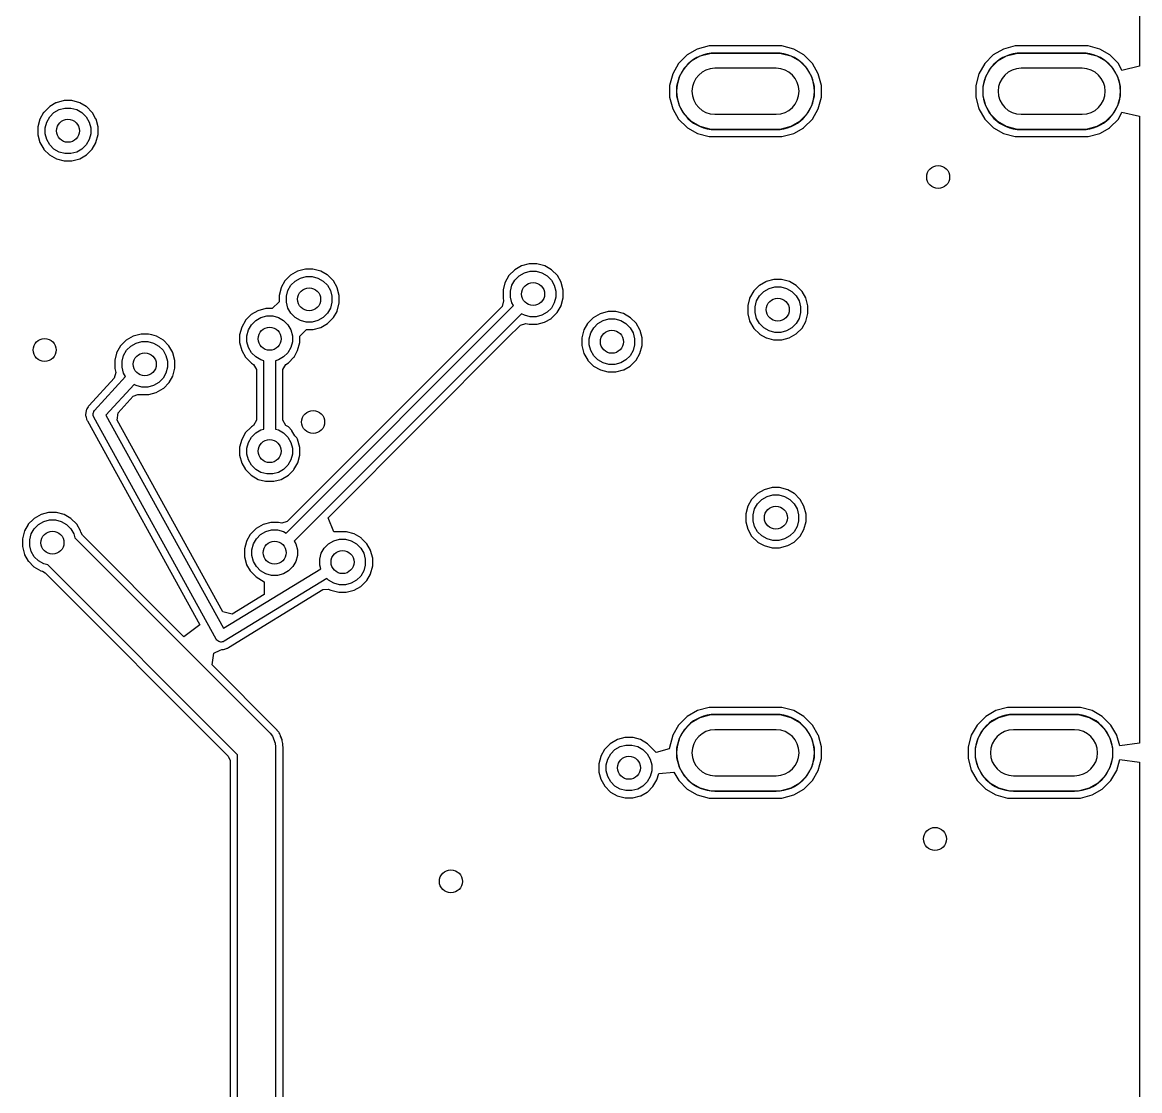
# Model space of a CAD drawing. Header units: inches. Extents: x 3.92 to 7.78, y -6.06 to -2.2.
# Drawn here: x 7.201 to 7.776, y -4.438 to -3.889 of the extents above; entities that cross this region are included whole.
import ezdxf

# ---------------------------------------------------------------- set-up
doc = ezdxf.new("R2010")
doc.units = ezdxf.units.IN
doc.header["$MEASUREMENT"] = 0
doc.layers.add('B.Cu', color=153, linetype='CONTINUOUS', true_color=0x4d7fc4)

msp = doc.modelspace()

# ---------------------------------------------------------------- linework, layer by layer
at = {"layer": 'B.Cu', "linetype": 'CONTINUOUS'}
for p, q in [((7.77559, -2.24472), (7.77559, -3.91157)), ((7.54803, -3.90272), (7.54283, -3.90571)), ((7.55409, -3.90106), (7.54803, -3.90272)), ((7.59157, -3.90106), (7.55409, -3.90106)), ((7.59768, -3.90272), (7.59157, -3.90106)), ((7.60283, -3.90571), (7.59764, -3.90272)), ((7.59764, -3.90272), (7.59768, -3.90272)), ((7.70551, -3.90272), (7.70031, -3.90571)), ((7.71157, -3.90106), (7.70551, -3.90272)), ((7.74906, -3.90106), (7.71157, -3.90106)), ((7.75516, -3.90272), (7.74906, -3.90106)), ((7.76031, -3.90571), (7.75512, -3.90272)), ((7.75512, -3.90272), (7.75516, -3.90272)), ((7.54283, -3.90571), (7.53839, -3.91016)), ((7.5451, -3.90879), (7.54955, -3.90622)), ((7.54955, -3.90622), (7.55452, -3.90489)), ((7.55452, -3.90489), (7.55709, -3.90473)), ((7.55709, -3.90473), (7.58858, -3.90473)), ((7.58858, -3.90473), (7.55709, -3.90473)), ((7.58858, -3.90473), (7.59115, -3.90489)), ((7.59115, -3.90489), (7.59611, -3.90622)), ((7.59611, -3.90622), (7.60056, -3.90879)), ((7.60728, -3.91016), (7.60283, -3.90571)), ((7.70031, -3.90571), (7.69587, -3.91016)), ((7.70258, -3.90879), (7.70703, -3.90622)), ((7.70703, -3.90622), (7.712, -3.90489)), ((7.712, -3.90489), (7.71457, -3.90472)), ((7.71457, -3.90472), (7.74606, -3.90472)), ((7.74606, -3.90472), (7.71457, -3.90472)), ((7.74606, -3.90472), (7.74863, -3.90489)), ((7.74863, -3.90489), (7.75359, -3.90622)), ((7.75359, -3.90622), (7.75805, -3.90879)), ((7.76469, -3.91008), (7.76031, -3.90571)), ((7.53839, -3.91016), (7.53539, -3.91539)), ((7.5389, -3.91688), (7.54147, -3.91243)), ((7.54147, -3.91243), (7.5451, -3.90879)), ((7.58858, -3.9126), (7.55709, -3.9126)), ((7.60056, -3.90879), (7.6042, -3.91243)), ((7.6042, -3.91243), (7.60677, -3.91688)), ((7.61028, -3.91535), (7.60728, -3.91016)), ((7.69587, -3.91016), (7.69287, -3.91539)), ((7.69638, -3.91688), (7.69895, -3.91243)), ((7.69895, -3.91243), (7.70258, -3.90879)), ((7.74606, -3.9126), (7.71457, -3.9126)), ((7.75805, -3.90879), (7.76168, -3.91243)), ((7.76168, -3.91243), (7.76425, -3.91688)), ((7.7665, -3.9137), (7.76469, -3.91008)), ((7.77559, -3.91157), (7.7665, -3.9137)), ((7.53539, -3.91539), (7.53378, -3.92142)), ((7.53757, -3.92184), (7.5389, -3.91688)), ((7.60677, -3.91688), (7.6081, -3.92184)), ((7.61193, -3.92142), (7.61028, -3.91535)), ((7.69287, -3.91539), (7.69126, -3.92142)), ((7.69505, -3.92184), (7.69638, -3.91688)), ((7.76425, -3.91688), (7.76558, -3.92184)), ((7.53378, -3.92142), (7.53378, -3.9274)), ((7.53757, -3.92698), (7.53757, -3.92184)), ((7.6081, -3.92184), (7.6081, -3.92698)), ((7.61193, -3.9274), (7.61193, -3.92142)), ((7.69126, -3.92142), (7.69126, -3.9274)), ((7.69505, -3.92698), (7.69505, -3.92184)), ((7.76558, -3.92184), (7.76558, -3.92698)), ((7.21803, -3.93039), (7.21488, -3.9322)), ((7.21823, -3.93031), (7.21803, -3.93039)), ((7.22232, -3.92921), (7.21823, -3.93031)), ((7.22618, -3.92921), (7.22232, -3.92921)), ((7.23031, -3.93031), (7.22618, -3.92921)), ((7.23039, -3.93035), (7.23031, -3.93031)), ((7.2337, -3.93224), (7.23039, -3.93035)), ((7.53378, -3.9274), (7.53539, -3.93343)), ((7.5389, -3.93194), (7.53757, -3.92698)), ((7.6081, -3.92698), (7.60677, -3.93194)), ((7.61028, -3.93346), (7.61193, -3.9274)), ((7.69126, -3.9274), (7.69287, -3.93343)), ((7.69638, -3.93194), (7.69505, -3.92698)), ((7.76558, -3.92698), (7.76425, -3.93194)), ((7.21173, -3.93539), (7.2098, -3.93866)), ((7.21177, -3.93531), (7.21173, -3.93539)), ((7.21488, -3.9322), (7.21177, -3.93531)), ((7.21489, -3.93754), (7.21707, -3.93536)), ((7.21707, -3.93536), (7.21974, -3.93382)), ((7.21974, -3.93382), (7.22272, -3.93302)), ((7.22272, -3.93302), (7.2258, -3.93302)), ((7.2258, -3.93302), (7.22878, -3.93382)), ((7.22878, -3.93382), (7.23145, -3.93536)), ((7.23145, -3.93536), (7.23363, -3.93754)), ((7.23378, -3.93228), (7.2337, -3.93224)), ((7.23673, -3.93531), (7.23378, -3.93228)), ((7.23685, -3.93551), (7.23673, -3.93531)), ((7.23866, -3.93866), (7.23685, -3.93551)), ((7.53539, -3.93343), (7.53839, -3.93866)), ((7.54147, -3.93639), (7.5389, -3.93194)), ((7.5451, -3.94003), (7.54147, -3.93639)), ((7.55709, -3.93622), (7.58858, -3.93622)), ((7.6042, -3.93639), (7.60056, -3.94003)), ((7.60677, -3.93194), (7.6042, -3.93639)), ((7.60728, -3.93866), (7.61028, -3.93346)), ((7.69287, -3.93343), (7.69587, -3.93866)), ((7.69895, -3.93639), (7.69638, -3.93194)), ((7.70258, -3.94003), (7.69895, -3.93639)), ((7.71457, -3.93622), (7.74606, -3.93622)), ((7.76168, -3.93639), (7.75805, -3.94003)), ((7.76425, -3.93194), (7.76168, -3.93639)), ((7.76469, -3.93874), (7.7665, -3.93512)), ((7.7665, -3.93512), (7.77559, -3.93724)), ((7.77559, -3.93724), (7.77559, -4.25969)), ((7.2098, -3.9387), (7.20878, -3.94268)), ((7.20878, -3.94268), (7.20878, -3.94681)), ((7.2098, -3.93866), (7.2098, -3.9387)), ((7.21255, -3.94319), (7.21335, -3.94021)), ((7.21335, -3.94021), (7.21489, -3.93754)), ((7.23363, -3.93754), (7.23517, -3.94021)), ((7.23517, -3.94021), (7.23597, -3.94319)), ((7.2387, -3.93866), (7.23866, -3.93866)), ((7.2398, -3.94276), (7.2387, -3.93866)), ((7.2398, -3.94669), (7.2398, -3.94276)), ((7.53839, -3.93866), (7.54283, -3.94311)), ((7.54283, -3.94311), (7.54291, -3.94315)), ((7.54955, -3.9426), (7.5451, -3.94003)), ((7.55452, -3.94393), (7.54955, -3.9426)), ((7.59611, -3.9426), (7.59115, -3.94393)), ((7.60056, -3.94003), (7.59611, -3.9426)), ((7.60276, -3.94315), (7.60283, -3.94311)), ((7.60283, -3.94311), (7.60728, -3.93866)), ((7.69587, -3.93866), (7.70031, -3.94311)), ((7.70031, -3.94311), (7.70039, -3.94315)), ((7.70703, -3.9426), (7.70258, -3.94003)), ((7.712, -3.94393), (7.70703, -3.9426)), ((7.75359, -3.9426), (7.74863, -3.94393)), ((7.75805, -3.94003), (7.75359, -3.9426)), ((7.76024, -3.94315), (7.76031, -3.94311)), ((7.76031, -3.94311), (7.76469, -3.93874)), ((7.20878, -3.94681), (7.2098, -3.95071)), ((7.21255, -3.94627), (7.21255, -3.94319)), ((7.21335, -3.94925), (7.21255, -3.94627)), ((7.23597, -3.94627), (7.23517, -3.94925)), ((7.23597, -3.94319), (7.23597, -3.94627)), ((7.23866, -3.95083), (7.2398, -3.94669)), ((7.54291, -3.94315), (7.54807, -3.9461)), ((7.54807, -3.9461), (7.55409, -3.94772)), ((7.55409, -3.94772), (7.59157, -3.94772)), ((7.55709, -3.9441), (7.55452, -3.94393)), ((7.58858, -3.9441), (7.55709, -3.9441)), ((7.55709, -3.9441), (7.58858, -3.9441)), ((7.59115, -3.94393), (7.58858, -3.9441)), ((7.59157, -3.94772), (7.59764, -3.9461)), ((7.5976, -3.9461), (7.60276, -3.94315)), ((7.59764, -3.9461), (7.5976, -3.9461)), ((7.70039, -3.94315), (7.70555, -3.9461)), ((7.70555, -3.9461), (7.71157, -3.94772)), ((7.71157, -3.94772), (7.74906, -3.94772)), ((7.71457, -3.94409), (7.712, -3.94393)), ((7.74606, -3.94409), (7.71457, -3.94409)), ((7.71457, -3.94409), (7.74606, -3.94409)), ((7.74863, -3.94393), (7.74606, -3.94409)), ((7.74906, -3.94772), (7.75512, -3.9461)), ((7.75508, -3.9461), (7.76024, -3.94315)), ((7.75512, -3.9461), (7.75508, -3.9461)), ((7.2098, -3.95071), (7.21177, -3.95417)), ((7.21177, -3.95417), (7.21189, -3.95433)), ((7.21189, -3.95433), (7.21472, -3.95709)), ((7.21489, -3.95192), (7.21335, -3.94925)), ((7.21707, -3.9541), (7.21489, -3.95192)), ((7.21974, -3.95564), (7.21707, -3.9541)), ((7.23145, -3.9541), (7.22878, -3.95564)), ((7.23363, -3.95192), (7.23145, -3.9541)), ((7.23517, -3.94925), (7.23363, -3.95192)), ((7.23374, -3.95717), (7.23669, -3.95421)), ((7.23669, -3.95421), (7.23862, -3.95087)), ((7.23862, -3.95087), (7.23866, -3.95083)), ((7.21472, -3.95709), (7.2148, -3.95717)), ((7.2148, -3.95717), (7.21831, -3.95917)), ((7.21831, -3.95917), (7.22224, -3.96024)), ((7.22272, -3.95644), (7.21974, -3.95564)), ((7.22224, -3.96024), (7.22622, -3.96024)), ((7.2258, -3.95644), (7.22272, -3.95644)), ((7.22878, -3.95564), (7.2258, -3.95644)), ((7.22622, -3.96024), (7.23035, -3.95913)), ((7.23031, -3.95913), (7.23374, -3.95717)), ((7.23035, -3.95913), (7.23031, -3.95913)), ((7.34228, -4.01697), (7.33882, -4.01898)), ((7.34638, -4.01583), (7.34228, -4.01697)), ((7.35031, -4.01583), (7.34638, -4.01583)), ((7.35441, -4.01693), (7.35031, -4.01583)), ((7.35441, -4.01697), (7.35441, -4.01693)), ((7.35768, -4.01886), (7.35441, -4.01697)), ((7.45409, -4.01622), (7.4511, -4.01921)), ((7.45752, -4.01425), (7.45409, -4.01622)), ((7.45637, -4.01931), (7.45904, -4.01777)), ((7.46157, -4.01315), (7.45752, -4.01425)), ((7.45904, -4.01777), (7.46202, -4.01697)), ((7.46555, -4.01315), (7.46157, -4.01315)), ((7.46202, -4.01697), (7.4651, -4.01697)), ((7.4651, -4.01697), (7.46808, -4.01777)), ((7.46965, -4.01425), (7.46555, -4.01315)), ((7.46808, -4.01777), (7.47075, -4.01931)), ((7.47303, -4.01622), (7.46961, -4.01425)), ((7.46961, -4.01425), (7.46965, -4.01425)), ((7.47602, -4.01921), (7.47303, -4.01622)), ((7.33591, -4.02189), (7.33394, -4.02531)), ((7.33882, -4.01898), (7.33591, -4.02189)), ((7.33896, -4.02418), (7.34114, -4.022)), ((7.34114, -4.022), (7.34381, -4.02045)), ((7.34381, -4.02045), (7.34679, -4.01966)), ((7.34679, -4.01966), (7.34988, -4.01966)), ((7.34988, -4.01966), (7.35285, -4.02045)), ((7.35285, -4.02045), (7.35552, -4.022)), ((7.35552, -4.022), (7.3577, -4.02418)), ((7.35787, -4.01902), (7.35768, -4.01886)), ((7.36079, -4.02185), (7.35787, -4.01902)), ((7.36083, -4.02193), (7.36079, -4.02185)), ((7.36272, -4.02524), (7.36083, -4.02193)), ((7.44902, -4.02291), (7.44807, -4.02657)), ((7.4511, -4.01921), (7.44902, -4.02287)), ((7.44902, -4.02287), (7.44902, -4.02291)), ((7.45265, -4.02416), (7.45419, -4.02149)), ((7.45419, -4.02149), (7.45637, -4.01931)), ((7.47075, -4.01931), (7.47293, -4.02149)), ((7.47293, -4.02149), (7.47447, -4.02416)), ((7.47799, -4.02264), (7.47602, -4.01921)), ((7.47803, -4.02276), (7.47799, -4.02264)), ((7.47909, -4.02669), (7.47803, -4.02276)), ((7.58327, -4.02232), (7.58, -4.02421)), ((7.58346, -4.02224), (7.58327, -4.02232)), ((7.58744, -4.02118), (7.58346, -4.02224)), ((7.59142, -4.02118), (7.58744, -4.02118)), ((7.59551, -4.02228), (7.59142, -4.02118)), ((7.5989, -4.02425), (7.59547, -4.02228)), ((7.59547, -4.02228), (7.59551, -4.02228)), ((7.3339, -4.02543), (7.33283, -4.02945)), ((7.33394, -4.02531), (7.3339, -4.02543)), ((7.33662, -4.02982), (7.33742, -4.02685)), ((7.33742, -4.02685), (7.33896, -4.02418)), ((7.3577, -4.02418), (7.35925, -4.02685)), ((7.35925, -4.02685), (7.36004, -4.02982)), ((7.3628, -4.02547), (7.36272, -4.02524)), ((7.36386, -4.02945), (7.3628, -4.02547)), ((7.44807, -4.02657), (7.44807, -4.03075)), ((7.45185, -4.02714), (7.45265, -4.02416)), ((7.45185, -4.03022), (7.45185, -4.02714)), ((7.47447, -4.02416), (7.47527, -4.02714)), ((7.47527, -4.02714), (7.47527, -4.03022)), ((7.47909, -4.03067), (7.47909, -4.02669)), ((7.57713, -4.02709), (7.57496, -4.03075)), ((7.57992, -4.02425), (7.57713, -4.02709)), ((7.58, -4.02421), (7.57992, -4.02425)), ((7.58006, -4.02952), (7.58224, -4.02734)), ((7.58224, -4.02734), (7.58491, -4.0258)), ((7.58491, -4.0258), (7.58789, -4.025)), ((7.58789, -4.025), (7.59097, -4.025)), ((7.59097, -4.025), (7.59395, -4.0258)), ((7.59395, -4.0258), (7.59662, -4.02734)), ((7.59662, -4.02734), (7.5988, -4.02952)), ((7.60185, -4.0272), (7.5989, -4.02425)), ((7.60193, -4.02732), (7.60185, -4.0272)), ((7.60386, -4.03067), (7.60193, -4.02732)), ((7.33283, -4.03268), (7.32937, -4.03614)), ((7.33283, -4.02945), (7.33283, -4.03268)), ((7.33648, -4.15158), (7.45346, -4.03461)), ((7.33662, -4.03291), (7.33662, -4.02982)), ((7.33742, -4.03589), (7.33662, -4.03291)), ((7.44756, -4.03508), (7.33709, -4.14567)), ((7.36004, -4.03291), (7.35925, -4.03589)), ((7.36004, -4.02982), (7.36004, -4.03291)), ((7.36272, -4.03752), (7.36386, -4.03327)), ((7.36386, -4.03327), (7.36386, -4.02945)), ((7.44839, -4.03209), (7.44756, -4.03508)), ((7.44807, -4.03075), (7.44839, -4.03209)), ((7.45265, -4.0332), (7.45185, -4.03022)), ((7.45346, -4.03461), (7.45265, -4.0332)), ((7.47447, -4.0332), (7.47293, -4.03587)), ((7.47527, -4.03022), (7.47447, -4.0332)), ((7.47598, -4.03819), (7.47795, -4.0348)), ((7.47795, -4.0348), (7.47799, -4.03476)), ((7.47799, -4.03476), (7.47806, -4.03453)), ((7.47806, -4.03453), (7.47909, -4.03067)), ((7.57488, -4.03094), (7.57394, -4.03453)), ((7.57394, -4.03453), (7.57394, -4.03894)), ((7.57496, -4.03075), (7.57488, -4.03094)), ((7.57772, -4.03517), (7.57852, -4.03219)), ((7.57852, -4.03219), (7.58006, -4.02952)), ((7.5988, -4.02952), (7.60035, -4.03219)), ((7.60035, -4.03219), (7.60114, -4.03517)), ((7.60496, -4.03472), (7.60386, -4.03067)), ((7.60496, -4.0387), (7.60496, -4.03472)), ((7.31827, -4.03945), (7.31559, -4.04217)), ((7.3185, -4.03925), (7.31827, -4.03945)), ((7.32201, -4.03724), (7.3185, -4.03925)), ((7.32084, -4.0423), (7.32351, -4.04076)), ((7.3261, -4.03614), (7.32201, -4.03724)), ((7.32351, -4.04076), (7.32649, -4.03996)), ((7.32937, -4.03614), (7.3261, -4.03614)), ((7.32649, -4.03996), (7.32957, -4.03996)), ((7.32957, -4.03996), (7.33255, -4.04076)), ((7.33255, -4.04076), (7.33522, -4.0423)), ((7.33896, -4.03856), (7.33742, -4.03589)), ((7.34114, -4.04074), (7.33896, -4.03856)), ((7.45764, -4.03878), (7.34066, -4.15576)), ((7.34381, -4.04228), (7.34114, -4.04074)), ((7.35552, -4.04074), (7.35285, -4.04228)), ((7.3577, -4.03856), (7.35552, -4.04074)), ((7.35925, -4.03589), (7.3577, -4.03856)), ((7.35772, -4.0439), (7.36087, -4.04075)), ((7.36087, -4.04075), (7.36268, -4.0376)), ((7.36268, -4.0376), (7.36272, -4.03752)), ((7.45904, -4.03959), (7.45764, -4.03878)), ((7.46202, -4.04039), (7.45904, -4.03959)), ((7.4651, -4.04039), (7.46202, -4.04039)), ((7.46808, -4.03959), (7.4651, -4.04039)), ((7.47075, -4.03805), (7.46808, -4.03959)), ((7.47293, -4.03587), (7.47075, -4.03805)), ((7.47307, -4.0411), (7.47598, -4.03819)), ((7.49807, -4.03878), (7.49449, -4.04087)), ((7.50217, -4.03768), (7.49807, -4.03878)), ((7.50606, -4.03768), (7.50217, -4.03768)), ((7.51008, -4.03874), (7.50606, -4.03768)), ((7.51362, -4.04087), (7.51008, -4.03874)), ((7.57394, -4.03894), (7.57488, -4.04252)), ((7.57772, -4.03825), (7.57772, -4.03517)), ((7.57852, -4.04123), (7.57772, -4.03825)), ((7.60114, -4.03825), (7.60035, -4.04123)), ((7.60114, -4.03517), (7.60114, -4.03825)), ((7.60386, -4.04276), (7.60496, -4.0387)), ((7.31362, -4.04563), (7.31252, -4.04969)), ((7.31559, -4.0422), (7.31362, -4.04563)), ((7.31559, -4.04217), (7.31559, -4.0422)), ((7.31712, -4.04715), (7.31866, -4.04448)), ((7.31866, -4.04448), (7.32084, -4.0423)), ((7.33522, -4.0423), (7.3374, -4.04448)), ((7.3374, -4.04448), (7.33894, -4.04715)), ((7.34679, -4.04308), (7.34381, -4.04228)), ((7.34988, -4.04308), (7.34679, -4.04308)), ((7.35285, -4.04228), (7.34988, -4.04308)), ((7.35043, -4.04685), (7.35437, -4.04583)), ((7.35437, -4.04583), (7.35441, -4.04583)), ((7.35441, -4.04583), (7.35772, -4.0439)), ((7.45044, -4.05126), (7.45701, -4.04469)), ((7.45701, -4.04469), (7.45988, -4.04386)), ((7.45988, -4.04386), (7.4615, -4.04417)), ((7.4615, -4.04417), (7.46571, -4.04417)), ((7.46571, -4.04417), (7.46941, -4.04319)), ((7.46941, -4.04319), (7.47295, -4.04118)), ((7.47295, -4.04118), (7.47307, -4.0411)), ((7.49157, -4.04386), (7.48969, -4.04709)), ((7.49161, -4.04378), (7.49157, -4.04386)), ((7.49449, -4.04087), (7.49161, -4.04378)), ((7.49317, -4.04869), (7.49471, -4.04602)), ((7.49471, -4.04602), (7.49689, -4.04384)), ((7.49689, -4.04384), (7.49956, -4.0423)), ((7.49956, -4.0423), (7.50254, -4.0415)), ((7.50254, -4.0415), (7.50562, -4.0415)), ((7.50562, -4.0415), (7.5086, -4.0423)), ((7.5086, -4.0423), (7.51127, -4.04384)), ((7.51127, -4.04384), (7.51345, -4.04602)), ((7.51345, -4.04602), (7.51499, -4.04869)), ((7.51657, -4.04374), (7.51362, -4.04087)), ((7.51846, -4.04705), (7.51657, -4.04374)), ((7.57488, -4.04252), (7.57496, -4.04268)), ((7.57496, -4.04268), (7.57713, -4.04634)), ((7.57713, -4.04634), (7.57996, -4.04921)), ((7.58006, -4.0439), (7.57852, -4.04123)), ((7.58224, -4.04608), (7.58006, -4.0439)), ((7.58491, -4.04762), (7.58224, -4.04608)), ((7.59662, -4.04608), (7.59395, -4.04762)), ((7.5988, -4.0439), (7.59662, -4.04608)), ((7.60035, -4.04123), (7.5988, -4.0439)), ((7.5989, -4.04917), (7.60189, -4.04618)), ((7.60189, -4.04618), (7.60386, -4.04276)), ((7.25776, -4.05035), (7.25417, -4.05244)), ((7.26185, -4.04925), (7.25776, -4.05035)), ((7.26571, -4.04925), (7.26185, -4.04925)), ((7.26732, -4.04969), (7.26571, -4.04925)), ((7.2698, -4.05035), (7.26732, -4.04969)), ((7.27339, -4.05244), (7.2698, -4.05035)), ((7.31252, -4.04969), (7.31252, -4.05366)), ((7.31632, -4.05013), (7.31712, -4.04715)), ((7.31632, -4.05321), (7.31632, -4.05013)), ((7.33894, -4.04715), (7.33974, -4.05013)), ((7.33974, -4.05013), (7.33974, -4.05321)), ((7.34354, -4.05031), (7.34701, -4.04685)), ((7.34354, -4.05362), (7.34354, -4.05031)), ((7.34701, -4.04685), (7.35043, -4.04685)), ((7.36015, -4.14165), (7.45044, -4.05126)), ((7.48969, -4.04709), (7.48858, -4.05126)), ((7.48858, -4.05126), (7.48858, -4.0552)), ((7.49237, -4.05167), (7.49317, -4.04869)), ((7.49237, -4.05475), (7.49237, -4.05167)), ((7.51499, -4.04869), (7.51579, -4.05167)), ((7.51579, -4.05167), (7.51579, -4.05475)), ((7.51858, -4.0474), (7.51846, -4.04705)), ((7.51961, -4.05126), (7.51858, -4.0474)), ((7.51961, -4.0552), (7.51961, -4.05126)), ((7.57996, -4.04921), (7.58004, -4.04925)), ((7.58004, -4.04925), (7.58339, -4.05114)), ((7.58339, -4.05114), (7.58354, -4.05122)), ((7.58354, -4.05122), (7.58728, -4.0522)), ((7.58789, -4.04842), (7.58491, -4.04762)), ((7.58728, -4.0522), (7.59157, -4.0522)), ((7.59097, -4.04842), (7.58789, -4.04842)), ((7.59395, -4.04762), (7.59097, -4.04842)), ((7.59157, -4.0522), (7.59528, -4.05122)), ((7.59528, -4.05122), (7.59882, -4.04921)), ((7.59882, -4.04921), (7.5989, -4.04917)), ((7.25134, -4.05535), (7.24925, -4.05898)), ((7.2515, -4.05512), (7.25134, -4.05535)), ((7.25417, -4.05244), (7.2515, -4.05512)), ((7.25287, -4.06027), (7.25441, -4.0576)), ((7.25441, -4.0576), (7.25659, -4.05542)), ((7.25659, -4.05542), (7.25926, -4.05388)), ((7.25926, -4.05388), (7.26224, -4.05308)), ((7.26224, -4.05308), (7.26532, -4.05308)), ((7.26532, -4.05308), (7.2683, -4.05388)), ((7.2683, -4.05388), (7.27097, -4.05542)), ((7.27097, -4.05542), (7.27315, -4.0576)), ((7.27315, -4.0576), (7.27469, -4.06027)), ((7.27606, -4.05512), (7.27339, -4.05244)), ((7.27622, -4.05535), (7.27606, -4.05512)), ((7.27819, -4.0587), (7.27622, -4.05535)), ((7.31252, -4.05366), (7.31362, -4.05772)), ((7.31362, -4.05772), (7.31563, -4.06122)), ((7.31712, -4.05619), (7.31632, -4.05321)), ((7.31866, -4.05886), (7.31712, -4.05619)), ((7.33894, -4.05619), (7.3374, -4.05886)), ((7.33974, -4.05321), (7.33894, -4.05619)), ((7.34055, -4.0611), (7.3424, -4.05776)), ((7.3424, -4.05776), (7.34354, -4.05362)), ((7.48858, -4.0552), (7.48969, -4.05929)), ((7.49317, -4.05773), (7.49237, -4.05475)), ((7.49471, -4.0604), (7.49317, -4.05773)), ((7.51499, -4.05773), (7.51345, -4.0604)), ((7.51579, -4.05475), (7.51499, -4.05773)), ((7.5185, -4.05929), (7.51961, -4.0552)), ((7.24925, -4.05902), (7.24831, -4.06264)), ((7.24831, -4.06264), (7.24831, -4.06689)), ((7.24925, -4.05898), (7.24925, -4.05902)), ((7.25207, -4.06325), (7.25287, -4.06027)), ((7.25207, -4.06633), (7.25207, -4.06325)), ((7.27469, -4.06027), (7.27549, -4.06325)), ((7.27549, -4.06325), (7.27549, -4.06633)), ((7.27823, -4.05886), (7.27819, -4.0587)), ((7.27929, -4.0628), (7.27823, -4.05886)), ((7.27929, -4.06673), (7.27929, -4.0628)), ((7.31563, -4.06122), (7.31827, -4.0639)), ((7.32084, -4.06104), (7.31866, -4.05886)), ((7.32351, -4.06259), (7.32084, -4.06104)), ((7.32507, -4.06301), (7.32351, -4.06259)), ((7.32507, -4.09813), (7.32507, -4.06301)), ((7.33255, -4.06259), (7.33098, -4.06301)), ((7.33098, -4.06301), (7.33098, -4.09813)), ((7.33522, -4.06104), (7.33255, -4.06259)), ((7.3374, -4.05886), (7.33522, -4.06104)), ((7.33764, -4.06409), (7.34047, -4.06118)), ((7.34047, -4.06118), (7.34055, -4.0611)), ((7.48969, -4.05929), (7.48972, -4.05933)), ((7.48972, -4.05933), (7.49165, -4.06272)), ((7.49165, -4.06272), (7.49173, -4.0628)), ((7.49173, -4.0628), (7.49433, -4.06543)), ((7.49689, -4.06258), (7.49471, -4.0604)), ((7.49956, -4.06412), (7.49689, -4.06258)), ((7.51127, -4.06258), (7.5086, -4.06412)), ((7.51345, -4.0604), (7.51127, -4.06258)), ((7.51346, -4.06575), (7.51654, -4.06268)), ((7.51654, -4.06268), (7.51846, -4.05933)), ((7.51846, -4.05933), (7.5185, -4.05929)), ((7.24886, -4.06894), (7.24811, -4.07189)), ((7.24831, -4.06689), (7.24886, -4.06894)), ((7.25287, -4.06931), (7.25207, -4.06633)), ((7.25393, -4.07116), (7.25287, -4.06931)), ((7.27469, -4.06931), (7.27315, -4.07198)), ((7.27549, -4.06633), (7.27469, -4.06931)), ((7.27815, -4.07087), (7.27929, -4.06673)), ((7.31827, -4.0639), (7.31862, -4.06417)), ((7.31862, -4.06417), (7.31976, -4.06488)), ((7.31976, -4.06488), (7.3213, -4.06756)), ((7.3213, -4.06756), (7.3213, -4.09358)), ((7.3348, -4.06756), (7.33634, -4.06488)), ((7.3348, -4.09358), (7.3348, -4.06756)), ((7.33634, -4.06488), (7.33764, -4.06409)), ((7.49433, -4.06543), (7.49469, -4.06571)), ((7.49469, -4.06571), (7.49819, -4.06772)), ((7.49819, -4.06772), (7.50201, -4.0687)), ((7.50254, -4.06492), (7.49956, -4.06412)), ((7.50201, -4.0687), (7.50618, -4.0687)), ((7.50562, -4.06492), (7.50254, -4.06492)), ((7.5086, -4.06412), (7.50562, -4.06492)), ((7.50618, -4.0687), (7.51012, -4.06768)), ((7.51012, -4.06768), (7.51016, -4.06768)), ((7.51016, -4.06768), (7.51346, -4.06575)), ((7.24811, -4.07189), (7.2352, -4.08594)), ((7.23798, -4.08856), (7.25393, -4.07116)), ((7.25829, -4.07514), (7.24377, -4.09098)), ((7.25926, -4.0757), (7.25829, -4.07514)), ((7.27097, -4.07416), (7.2683, -4.0757)), ((7.27315, -4.07198), (7.27097, -4.07416)), ((7.27354, -4.07701), (7.27622, -4.07429)), ((7.27622, -4.07429), (7.2763, -4.07421)), ((7.2763, -4.07421), (7.27815, -4.07087)), ((7.25787, -4.08126), (7.26016, -4.08028)), ((7.26224, -4.0765), (7.25926, -4.0757)), ((7.26016, -4.08028), (7.26587, -4.08028)), ((7.26532, -4.0765), (7.26224, -4.0765)), ((7.2683, -4.0757), (7.26532, -4.0765)), ((7.26587, -4.08028), (7.26969, -4.07929)), ((7.26969, -4.07929), (7.27319, -4.07728)), ((7.27319, -4.07728), (7.27354, -4.07701)), ((7.23461, -4.08673), (7.23398, -4.08768)), ((7.23465, -4.08665), (7.23461, -4.08673)), ((7.23484, -4.08634), (7.23465, -4.08665)), ((7.23496, -4.08618), (7.23484, -4.08634)), ((7.2352, -4.08594), (7.23496, -4.08618)), ((7.25, -4.0898), (7.25787, -4.08126)), ((7.23343, -4.09004), (7.23335, -4.09047)), ((7.23335, -4.09047), (7.23335, -4.09118)), ((7.23335, -4.09118), (7.23339, -4.09142)), ((7.23339, -4.09142), (7.23358, -4.09193)), ((7.2335, -4.08969), (7.23343, -4.09004)), ((7.23358, -4.08862), (7.2335, -4.08969)), ((7.23374, -4.08823), (7.23358, -4.08862)), ((7.23358, -4.09193), (7.23382, -4.09303)), ((7.23398, -4.08768), (7.23374, -4.08823)), ((7.23722, -4.0903), (7.23724, -4.0902)), ((7.23727, -4.09078), (7.23722, -4.0903)), ((7.23724, -4.0901), (7.2374, -4.08965)), ((7.23724, -4.0902), (7.23724, -4.0901)), ((7.23729, -4.09125), (7.23727, -4.09078)), ((7.23733, -4.09134), (7.23729, -4.09125)), ((7.23734, -4.09145), (7.23733, -4.09134)), ((7.23757, -4.09198), (7.23734, -4.09145)), ((7.2374, -4.08965), (7.23754, -4.08919)), ((7.23754, -4.08919), (7.2376, -4.08911)), ((7.30056, -4.20615), (7.23757, -4.09198)), ((7.2376, -4.08911), (7.23763, -4.08902)), ((7.23763, -4.08902), (7.23798, -4.08856)), ((7.24377, -4.09098), (7.30424, -4.20059)), ((7.24953, -4.09358), (7.25, -4.0898)), ((7.23382, -4.09303), (7.23382, -4.09307)), ((7.23382, -4.09307), (7.23421, -4.0937)), ((7.23421, -4.0937), (7.23429, -4.09386)), ((7.23429, -4.09386), (7.29213, -4.19874)), ((7.30386, -4.19209), (7.24953, -4.09358)), ((7.31827, -4.09724), (7.31567, -4.09988)), ((7.31862, -4.09697), (7.31827, -4.09724)), ((7.31976, -4.09626), (7.31862, -4.09697)), ((7.3213, -4.09358), (7.31976, -4.09626)), ((7.32351, -4.09855), (7.32507, -4.09813)), ((7.33098, -4.09813), (7.33255, -4.09855)), ((7.33634, -4.09626), (7.3348, -4.09358)), ((7.33764, -4.09705), (7.33634, -4.09626)), ((7.33946, -4.09892), (7.33764, -4.09705)), ((7.31362, -4.10343), (7.31252, -4.10748)), ((7.31559, -4.09996), (7.31362, -4.10343)), ((7.31567, -4.09988), (7.31559, -4.09996)), ((7.31712, -4.10494), (7.31866, -4.10227)), ((7.31866, -4.10227), (7.32084, -4.10009)), ((7.32084, -4.10009), (7.32351, -4.09855)), ((7.33255, -4.09855), (7.33522, -4.10009)), ((7.33522, -4.10009), (7.3374, -4.10227)), ((7.3374, -4.10227), (7.33894, -4.10494)), ((7.33948, -4.09901), (7.33946, -4.09892)), ((7.34102, -4.10168), (7.33948, -4.09901)), ((7.34199, -4.10265), (7.34102, -4.10168)), ((7.3424, -4.10339), (7.34199, -4.10265)), ((7.34354, -4.10752), (7.3424, -4.10339)), ((7.31252, -4.10748), (7.31252, -4.11146)), ((7.31632, -4.10792), (7.31712, -4.10494)), ((7.31632, -4.11101), (7.31632, -4.10792)), ((7.33894, -4.10494), (7.33974, -4.10792)), ((7.33974, -4.10792), (7.33974, -4.11101)), ((7.34354, -4.11146), (7.34354, -4.10752)), ((7.31252, -4.11146), (7.31362, -4.11559)), ((7.31712, -4.11398), (7.31632, -4.11101)), ((7.31866, -4.11665), (7.31712, -4.11398)), ((7.33894, -4.11398), (7.3374, -4.11665)), ((7.33974, -4.11101), (7.33894, -4.11398)), ((7.34047, -4.1189), (7.34244, -4.11555)), ((7.34244, -4.11555), (7.34354, -4.11146)), ((7.31362, -4.11559), (7.31555, -4.1189)), ((7.31555, -4.1189), (7.31563, -4.11898)), ((7.31563, -4.11898), (7.31843, -4.12181)), ((7.32084, -4.11883), (7.31866, -4.11665)), ((7.32351, -4.12038), (7.32084, -4.11883)), ((7.32649, -4.12117), (7.32351, -4.12038)), ((7.32957, -4.12117), (7.32649, -4.12117)), ((7.33255, -4.12038), (7.32957, -4.12117)), ((7.33522, -4.11883), (7.33255, -4.12038)), ((7.3374, -4.11665), (7.33522, -4.11883)), ((7.33764, -4.12181), (7.34028, -4.11917)), ((7.34028, -4.11917), (7.34047, -4.1189)), ((7.31843, -4.12181), (7.32213, -4.12398)), ((7.32213, -4.12398), (7.32594, -4.12496)), ((7.32594, -4.12496), (7.33012, -4.12496)), ((7.33012, -4.12496), (7.33394, -4.12398)), ((7.33394, -4.12398), (7.33764, -4.12181)), ((7.57894, -4.13126), (7.57622, -4.13394)), ((7.57902, -4.13118), (7.57894, -4.13126)), ((7.58236, -4.12933), (7.57902, -4.13118)), ((7.58125, -4.13433), (7.58392, -4.13279)), ((7.5865, -4.12819), (7.58236, -4.12933)), ((7.58392, -4.13279), (7.5869, -4.13199)), ((7.59039, -4.12819), (7.5865, -4.12819)), ((7.5869, -4.13199), (7.58999, -4.13199)), ((7.58999, -4.13199), (7.59296, -4.13279)), ((7.59453, -4.12933), (7.59039, -4.12819)), ((7.59296, -4.13279), (7.59563, -4.13433)), ((7.59787, -4.13118), (7.59453, -4.12933)), ((7.59795, -4.13126), (7.59787, -4.13118)), ((7.60067, -4.13394), (7.59795, -4.13126)), ((7.57394, -4.1378), (7.57295, -4.14165)), ((7.57594, -4.13429), (7.57394, -4.1378)), ((7.57622, -4.13394), (7.57594, -4.13429)), ((7.57753, -4.13918), (7.57907, -4.13651)), ((7.57907, -4.13651), (7.58125, -4.13433)), ((7.59563, -4.13433), (7.59782, -4.13651)), ((7.59782, -4.13651), (7.59936, -4.13918)), ((7.60094, -4.13429), (7.60067, -4.13394)), ((7.60287, -4.13768), (7.60094, -4.13429)), ((7.60398, -4.14185), (7.60287, -4.13768)), ((7.20685, -4.14409), (7.20646, -4.14437)), ((7.21039, -4.14205), (7.20685, -4.14409)), ((7.21421, -4.14106), (7.21039, -4.14205)), ((7.21839, -4.14106), (7.21421, -4.14106)), ((7.22232, -4.14209), (7.21839, -4.14106)), ((7.22236, -4.14209), (7.22232, -4.14209)), ((7.22571, -4.14406), (7.22236, -4.14209)), ((7.22874, -4.14709), (7.22571, -4.14406)), ((7.35807, -4.14374), (7.36015, -4.14165)), ((7.3611, -4.15102), (7.35807, -4.14374)), ((7.57295, -4.14165), (7.57295, -4.14579)), ((7.57673, -4.14216), (7.57753, -4.13918)), ((7.57673, -4.14524), (7.57673, -4.14216)), ((7.59936, -4.13918), (7.60015, -4.14216)), ((7.60015, -4.14216), (7.60015, -4.14524)), ((7.60398, -4.14567), (7.60398, -4.14185)), ((7.20382, -4.14713), (7.20189, -4.15051)), ((7.20386, -4.14705), (7.20382, -4.14713)), ((7.20646, -4.14437), (7.20386, -4.14705)), ((7.20538, -4.15203), (7.20692, -4.14936)), ((7.20692, -4.14936), (7.2091, -4.14718)), ((7.2091, -4.14718), (7.21177, -4.14564)), ((7.21177, -4.14564), (7.21475, -4.14484)), ((7.21475, -4.14484), (7.21783, -4.14484)), ((7.21783, -4.14484), (7.22081, -4.14564)), ((7.22081, -4.14564), (7.22348, -4.14718)), ((7.22348, -4.14718), (7.22566, -4.14936)), ((7.22566, -4.14936), (7.2272, -4.15203)), ((7.23071, -4.15051), (7.22874, -4.14709)), ((7.32102, -4.14933), (7.31811, -4.15217)), ((7.32106, -4.14929), (7.32102, -4.14933)), ((7.32461, -4.14724), (7.32106, -4.14929)), ((7.32854, -4.14618), (7.32461, -4.14724)), ((7.32604, -4.15077), (7.32902, -4.14997)), ((7.33264, -4.14618), (7.32854, -4.14618)), ((7.32902, -4.14997), (7.3321, -4.14997)), ((7.3321, -4.14997), (7.33508, -4.15077)), ((7.33421, -4.1465), (7.33264, -4.14618)), ((7.33709, -4.14567), (7.33421, -4.1465)), ((7.57295, -4.14579), (7.57394, -4.14961)), ((7.57394, -4.14961), (7.57594, -4.15311)), ((7.57753, -4.14822), (7.57673, -4.14524)), ((7.57907, -4.15089), (7.57753, -4.14822)), ((7.59936, -4.14822), (7.59782, -4.15089)), ((7.60015, -4.14524), (7.59936, -4.14822)), ((7.60094, -4.15311), (7.60287, -4.14972)), ((7.60287, -4.14972), (7.60398, -4.14567)), ((7.20189, -4.15051), (7.20079, -4.15457)), ((7.20079, -4.15457), (7.20079, -4.15858)), ((7.20458, -4.15501), (7.20538, -4.15203)), ((7.20458, -4.15809), (7.20458, -4.15501)), ((7.2272, -4.15203), (7.22776, -4.1541)), ((7.22776, -4.1541), (7.32822, -4.25456)), ((7.23087, -4.15118), (7.23071, -4.15051)), ((7.23165, -4.1526), (7.23087, -4.15118)), ((7.28394, -4.20488), (7.23165, -4.1526)), ((7.3161, -4.15571), (7.31602, -4.15591)), ((7.31803, -4.15228), (7.3161, -4.15571)), ((7.31811, -4.15217), (7.31803, -4.15228)), ((7.31965, -4.15716), (7.32119, -4.15449)), ((7.32119, -4.15449), (7.32337, -4.15231)), ((7.32337, -4.15231), (7.32604, -4.15077)), ((7.33508, -4.15077), (7.33648, -4.15158)), ((7.34066, -4.15576), (7.34147, -4.15716)), ((7.35832, -4.15715), (7.36099, -4.1556)), ((7.36099, -4.1556), (7.36397, -4.15481)), ((7.3676, -4.15102), (7.3611, -4.15102)), ((7.36397, -4.15481), (7.36705, -4.15481)), ((7.36705, -4.15481), (7.37003, -4.1556)), ((7.37142, -4.15201), (7.3676, -4.15102)), ((7.37003, -4.1556), (7.3727, -4.15715)), ((7.37504, -4.15409), (7.37142, -4.15201)), ((7.37535, -4.15433), (7.37504, -4.15409)), ((7.37799, -4.15705), (7.37535, -4.15433)), ((7.57594, -4.15311), (7.57626, -4.15354)), ((7.57626, -4.15354), (7.57894, -4.15614)), ((7.58125, -4.15307), (7.57907, -4.15089)), ((7.58392, -4.15461), (7.58125, -4.15307)), ((7.5869, -4.15541), (7.58392, -4.15461)), ((7.58999, -4.15541), (7.5869, -4.15541)), ((7.59296, -4.15461), (7.58999, -4.15541)), ((7.59563, -4.15307), (7.59296, -4.15461)), ((7.59782, -4.15089), (7.59563, -4.15307)), ((7.59795, -4.15614), (7.60063, -4.15354)), ((7.60063, -4.15354), (7.60094, -4.15311)), ((7.20079, -4.15858), (7.20189, -4.16268)), ((7.20538, -4.16107), (7.20458, -4.15809)), ((7.20692, -4.16374), (7.20538, -4.16107)), ((7.31602, -4.15591), (7.31508, -4.15969)), ((7.31508, -4.15969), (7.31508, -4.16378)), ((7.31885, -4.16014), (7.31965, -4.15716)), ((7.31885, -4.16322), (7.31885, -4.16014)), ((7.34147, -4.15716), (7.34227, -4.16014)), ((7.34227, -4.16014), (7.34227, -4.16322)), ((7.3546, -4.162), (7.35614, -4.15933)), ((7.35614, -4.15933), (7.35832, -4.15715)), ((7.3727, -4.15715), (7.37488, -4.15933)), ((7.37488, -4.15933), (7.37642, -4.162)), ((7.37803, -4.15709), (7.37799, -4.15705)), ((7.37992, -4.16047), (7.37803, -4.15709)), ((7.37996, -4.16063), (7.37992, -4.16047)), ((7.38102, -4.16457), (7.37996, -4.16063)), ((7.57894, -4.15614), (7.57902, -4.15622)), ((7.57902, -4.15622), (7.58236, -4.15807)), ((7.58236, -4.15807), (7.5865, -4.15921)), ((7.5865, -4.15921), (7.59039, -4.15921)), ((7.59039, -4.15921), (7.59453, -4.15807)), ((7.59453, -4.15807), (7.59787, -4.15622)), ((7.59787, -4.15622), (7.59795, -4.15614)), ((7.20189, -4.16268), (7.20193, -4.16276)), ((7.20193, -4.16276), (7.20386, -4.16602)), ((7.20386, -4.16602), (7.20394, -4.1661)), ((7.20394, -4.1661), (7.20669, -4.1689)), ((7.2091, -4.16592), (7.20692, -4.16374)), ((7.21177, -4.16746), (7.2091, -4.16592)), ((7.31508, -4.16378), (7.3161, -4.16776)), ((7.31965, -4.1662), (7.31885, -4.16322)), ((7.32119, -4.16887), (7.31965, -4.1662)), ((7.34147, -4.1662), (7.33993, -4.16887)), ((7.34227, -4.16322), (7.34147, -4.1662)), ((7.3538, -4.16497), (7.3546, -4.162)), ((7.3538, -4.16806), (7.3538, -4.16497)), ((7.37642, -4.162), (7.37722, -4.16497)), ((7.37722, -4.16497), (7.37722, -4.16806)), ((7.38102, -4.16846), (7.38102, -4.16457)), ((7.20669, -4.1689), (7.21028, -4.17098)), ((7.21028, -4.17098), (7.21114, -4.17122)), ((7.21114, -4.17122), (7.21248, -4.17201)), ((7.21384, -4.16802), (7.21177, -4.16746)), ((7.21248, -4.17201), (7.30673, -4.26634)), ((7.31142, -4.2656), (7.21384, -4.16802)), ((7.30424, -4.20059), (7.3543, -4.16992)), ((7.3161, -4.16776), (7.31618, -4.16787)), ((7.31618, -4.16787), (7.31803, -4.17106)), ((7.31803, -4.17106), (7.3211, -4.17413)), ((7.32337, -4.17105), (7.32119, -4.16887)), ((7.32604, -4.17259), (7.32337, -4.17105)), ((7.32902, -4.17339), (7.32604, -4.17259)), ((7.33508, -4.17259), (7.3321, -4.17339)), ((7.33775, -4.17105), (7.33508, -4.17259)), ((7.33993, -4.16887), (7.33775, -4.17105)), ((7.3543, -4.16992), (7.3538, -4.16806)), ((7.37642, -4.17104), (7.37488, -4.17371)), ((7.37722, -4.16806), (7.37642, -4.17104)), ((7.37799, -4.17598), (7.37984, -4.17272)), ((7.37984, -4.17272), (7.37988, -4.17264)), ((7.37988, -4.17264), (7.38102, -4.16846)), ((7.35739, -4.17495), (7.30469, -4.20724)), ((7.3211, -4.17413), (7.32524, -4.17661)), ((7.32524, -4.17661), (7.32524, -4.18327)), ((7.3321, -4.17339), (7.32902, -4.17339)), ((7.35832, -4.17589), (7.35739, -4.17495)), ((7.36099, -4.17743), (7.35832, -4.17589)), ((7.36397, -4.17823), (7.36099, -4.17743)), ((7.36705, -4.17823), (7.36397, -4.17823)), ((7.37003, -4.17743), (7.36705, -4.17823)), ((7.3727, -4.17589), (7.37003, -4.17743)), ((7.37488, -4.17371), (7.3727, -4.17589)), ((7.37492, -4.17902), (7.37528, -4.17874)), ((7.37528, -4.17874), (7.37795, -4.17602)), ((7.37795, -4.17602), (7.37799, -4.17598)), ((7.30685, -4.21039), (7.35535, -4.18067)), ((7.32524, -4.18327), (7.30874, -4.19335)), ((7.35535, -4.18067), (7.35815, -4.18043)), ((7.35815, -4.18043), (7.35941, -4.18091)), ((7.35941, -4.18091), (7.36362, -4.18205)), ((7.36362, -4.18205), (7.3674, -4.18205)), ((7.3674, -4.18205), (7.37154, -4.18094)), ((7.37154, -4.18094), (7.37492, -4.17902)), ((7.30874, -4.19335), (7.30386, -4.19209)), ((7.29213, -4.19874), (7.28394, -4.20488)), ((7.30089, -4.20663), (7.30056, -4.20615)), ((7.30095, -4.20667), (7.30089, -4.20663)), ((7.30098, -4.20673), (7.30095, -4.20667)), ((7.30139, -4.20703), (7.30098, -4.20673)), ((7.30179, -4.20735), (7.30139, -4.20703)), ((7.30186, -4.20737), (7.30179, -4.20735)), ((7.30191, -4.20741), (7.30186, -4.20737)), ((7.30241, -4.20752), (7.30191, -4.20741)), ((7.3029, -4.20767), (7.30241, -4.20752)), ((7.30404, -4.20754), (7.30354, -4.2076)), ((7.3041, -4.20751), (7.30404, -4.20754)), ((7.30417, -4.20749), (7.3041, -4.20751)), ((7.30469, -4.20724), (7.30417, -4.20749)), ((7.29937, -4.21343), (7.30256, -4.21185)), ((7.30256, -4.21185), (7.30346, -4.21154)), ((7.30297, -4.20766), (7.3029, -4.20767)), ((7.30303, -4.20767), (7.30297, -4.20766)), ((7.30354, -4.2076), (7.30303, -4.20767)), ((7.30346, -4.21154), (7.30421, -4.21146)), ((7.30421, -4.21146), (7.30472, -4.21126)), ((7.30472, -4.21126), (7.30488, -4.21122)), ((7.30488, -4.21122), (7.30614, -4.21087)), ((7.30614, -4.21087), (7.30626, -4.21083)), ((7.30626, -4.21083), (7.30638, -4.21071)), ((7.30638, -4.21071), (7.30685, -4.21039)), ((7.29843, -4.21941), (7.29937, -4.21343)), ((7.33142, -4.2524), (7.29843, -4.21941)), ((7.55409, -4.24126), (7.54807, -4.24287)), ((7.59157, -4.24126), (7.55409, -4.24126)), ((7.59764, -4.24287), (7.59157, -4.24126)), ((7.70764, -4.24126), (7.70161, -4.24287)), ((7.74512, -4.24126), (7.70764, -4.24126)), ((7.75118, -4.24287), (7.74512, -4.24126)), ((7.54283, -4.24587), (7.53839, -4.25031)), ((7.54807, -4.24287), (7.54283, -4.24587)), ((7.5451, -4.24895), (7.54955, -4.24638)), ((7.54955, -4.24638), (7.55452, -4.24505)), ((7.55452, -4.24505), (7.55709, -4.24488)), ((7.55709, -4.24488), (7.58858, -4.24488)), ((7.58858, -4.24488), (7.55709, -4.24488)), ((7.58858, -4.24488), (7.59115, -4.24505)), ((7.59115, -4.24505), (7.59612, -4.24638)), ((7.59612, -4.24638), (7.60057, -4.24895)), ((7.60283, -4.24587), (7.5976, -4.24287)), ((7.5976, -4.24287), (7.59764, -4.24287)), ((7.60728, -4.25031), (7.60283, -4.24587)), ((7.69638, -4.24587), (7.69193, -4.25031)), ((7.70161, -4.24287), (7.69638, -4.24587)), ((7.69865, -4.24895), (7.7031, -4.24638)), ((7.7031, -4.24638), (7.70806, -4.24505)), ((7.70806, -4.24505), (7.71063, -4.24488)), ((7.71063, -4.24488), (7.74213, -4.24488)), ((7.74213, -4.24488), (7.71063, -4.24488)), ((7.74213, -4.24488), (7.7447, -4.24505)), ((7.7447, -4.24505), (7.74966, -4.24638)), ((7.74966, -4.24638), (7.75411, -4.24895)), ((7.75638, -4.24587), (7.75114, -4.24287)), ((7.75114, -4.24287), (7.75118, -4.24287)), ((7.76083, -4.25031), (7.75638, -4.24587)), ((7.33181, -4.25295), (7.33142, -4.2524)), ((7.33193, -4.25311), (7.33181, -4.25295)), ((7.33268, -4.25406), (7.33193, -4.25311)), ((7.53839, -4.25031), (7.53539, -4.25555)), ((7.5389, -4.25703), (7.54147, -4.25258)), ((7.54147, -4.25258), (7.5451, -4.24895)), ((7.58858, -4.25276), (7.55709, -4.25276)), ((7.60057, -4.24895), (7.6042, -4.25258)), ((7.6042, -4.25258), (7.60677, -4.25703)), ((7.61028, -4.25551), (7.60728, -4.25031)), ((7.69193, -4.25031), (7.68894, -4.25555)), ((7.69244, -4.25703), (7.69501, -4.25258)), ((7.69501, -4.25258), (7.69865, -4.24895)), ((7.74213, -4.25276), (7.71063, -4.25276)), ((7.75411, -4.24895), (7.75774, -4.25258)), ((7.75774, -4.25258), (7.76031, -4.25703)), ((7.76382, -4.25551), (7.76083, -4.25031)), ((7.32822, -4.25456), (7.32944, -4.25605)), ((7.32944, -4.25605), (7.32944, -4.25605)), ((7.32944, -4.25605), (7.33091, -4.2596)), ((7.33283, -4.25433), (7.33268, -4.25406)), ((7.33287, -4.25429), (7.33283, -4.25433)), ((7.33287, -4.25433), (7.33287, -4.25429)), ((7.33319, -4.25492), (7.33287, -4.25433)), ((7.33323, -4.25496), (7.33319, -4.25492)), ((7.33354, -4.25575), (7.33323, -4.25496)), ((7.33366, -4.25606), (7.33354, -4.25575)), ((7.33409, -4.25685), (7.33366, -4.25606)), ((7.33417, -4.2572), (7.33409, -4.25685)), ((7.33441, -4.25783), (7.33417, -4.2572)), ((7.33441, -4.25791), (7.33441, -4.25783)), ((7.33445, -4.25819), (7.33441, -4.25791)), ((7.33449, -4.25843), (7.33445, -4.25819)), ((7.3348, -4.2598), (7.33449, -4.25843)), ((7.50689, -4.25783), (7.50323, -4.26)), ((7.50705, -4.25776), (7.50689, -4.25783)), ((7.51067, -4.25681), (7.50705, -4.25776)), ((7.51504, -4.25681), (7.51067, -4.25681)), ((7.51878, -4.2578), (7.51504, -4.25681)), ((7.52244, -4.25996), (7.51878, -4.2578)), ((7.53539, -4.25555), (7.5335, -4.26264)), ((7.53757, -4.262), (7.5389, -4.25703)), ((7.60677, -4.25703), (7.6081, -4.262)), ((7.61035, -4.25571), (7.61028, -4.25551)), ((7.61193, -4.26157), (7.61035, -4.25571)), ((7.68894, -4.25555), (7.68732, -4.26157)), ((7.69111, -4.262), (7.69244, -4.25703)), ((7.76031, -4.25703), (7.76164, -4.262)), ((7.7639, -4.25571), (7.76382, -4.25551)), ((7.76535, -4.26106), (7.7639, -4.25571)), ((7.33091, -4.2596), (7.3311, -4.26152)), ((7.3311, -4.26152), (7.3311, -4.86404)), ((7.33484, -4.26087), (7.3348, -4.2598)), ((7.33488, -4.26114), (7.33484, -4.26087)), ((7.33492, -4.2615), (7.33488, -4.26114)), ((7.33492, -4.2702), (7.33492, -4.2615)), ((7.50035, -4.26287), (7.49839, -4.26634)), ((7.50039, -4.2628), (7.50035, -4.26287)), ((7.50323, -4.26), (7.50039, -4.2628)), ((7.50348, -4.26512), (7.50566, -4.26294)), ((7.50566, -4.26294), (7.50833, -4.2614)), ((7.50833, -4.2614), (7.51131, -4.2606)), ((7.51131, -4.2606), (7.51439, -4.2606)), ((7.51439, -4.2606), (7.51737, -4.2614)), ((7.51737, -4.2614), (7.52004, -4.26294)), ((7.52004, -4.26294), (7.52222, -4.26512)), ((7.52689, -4.26441), (7.52244, -4.25996)), ((7.5335, -4.26264), (7.52689, -4.26441)), ((7.53757, -4.26714), (7.53757, -4.262)), ((7.6081, -4.262), (7.6081, -4.26714)), ((7.61193, -4.26756), (7.61193, -4.26157)), ((7.68732, -4.26157), (7.68732, -4.26756)), ((7.69111, -4.26714), (7.69111, -4.262)), ((7.76164, -4.262), (7.76164, -4.26714)), ((7.77559, -4.25969), (7.76535, -4.26106)), ((7.30673, -4.26634), (7.30764, -4.2685)), ((7.30764, -4.2685), (7.30764, -4.86224)), ((7.31142, -4.86404), (7.31142, -4.2656)), ((7.33492, -4.68669), (7.33492, -4.2702)), ((7.49835, -4.26642), (7.49736, -4.2702)), ((7.49736, -4.2702), (7.49736, -4.27453)), ((7.49839, -4.26634), (7.49835, -4.26642)), ((7.50114, -4.27077), (7.50194, -4.26779)), ((7.50114, -4.27385), (7.50114, -4.27077)), ((7.50194, -4.26779), (7.50348, -4.26512)), ((7.52222, -4.26512), (7.52376, -4.26779)), ((7.52376, -4.26779), (7.52456, -4.27077)), ((7.52456, -4.27077), (7.52456, -4.27385)), ((7.5389, -4.2721), (7.53757, -4.26714)), ((7.6081, -4.26714), (7.60677, -4.2721)), ((7.61028, -4.27362), (7.61193, -4.26756)), ((7.68732, -4.26756), (7.68894, -4.27358)), ((7.69244, -4.2721), (7.69111, -4.26714)), ((7.76164, -4.26714), (7.76031, -4.2721)), ((7.76382, -4.27362), (7.76535, -4.26807)), ((7.76535, -4.26807), (7.77559, -4.26945)), ((7.77559, -4.26945), (7.77559, -6.0237)), ((7.49736, -4.27453), (7.49835, -4.27819)), ((7.50194, -4.27683), (7.50114, -4.27385)), ((7.52456, -4.27385), (7.52376, -4.27683)), ((7.52724, -4.27843), (7.52827, -4.27528)), ((7.52827, -4.27528), (7.53587, -4.27449)), ((7.53587, -4.27449), (7.53846, -4.2789)), ((7.54147, -4.27655), (7.5389, -4.2721)), ((7.55709, -4.27638), (7.58858, -4.27638)), ((7.60677, -4.2721), (7.6042, -4.27655)), ((7.60724, -4.27886), (7.61028, -4.27362)), ((7.68894, -4.27358), (7.69197, -4.27886)), ((7.69501, -4.27655), (7.69244, -4.2721)), ((7.71063, -4.27638), (7.74213, -4.27638)), ((7.76031, -4.2721), (7.75774, -4.27655)), ((7.76079, -4.27886), (7.76382, -4.27362)), ((7.49835, -4.27819), (7.50043, -4.28181)), ((7.50043, -4.28181), (7.50339, -4.28476)), ((7.50348, -4.2795), (7.50194, -4.27683)), ((7.50566, -4.28168), (7.50348, -4.2795)), ((7.50833, -4.28322), (7.50566, -4.28168)), ((7.52004, -4.28168), (7.51737, -4.28322)), ((7.52222, -4.2795), (7.52004, -4.28168)), ((7.52376, -4.27683), (7.52222, -4.2795)), ((7.52236, -4.28476), (7.52516, -4.28193)), ((7.52516, -4.28193), (7.52724, -4.27843)), ((7.53846, -4.2789), (7.54283, -4.28327)), ((7.5451, -4.28019), (7.54147, -4.27655)), ((7.54955, -4.28275), (7.5451, -4.28019)), ((7.60057, -4.28019), (7.59612, -4.28275)), ((7.6042, -4.27655), (7.60057, -4.28019)), ((7.60283, -4.28327), (7.60724, -4.27886)), ((7.69197, -4.27886), (7.69638, -4.28327)), ((7.69865, -4.28018), (7.69501, -4.27655)), ((7.7031, -4.28275), (7.69865, -4.28018)), ((7.75411, -4.28018), (7.74966, -4.28275)), ((7.75774, -4.27655), (7.75411, -4.28018)), ((7.75638, -4.28327), (7.76079, -4.27886)), ((7.50339, -4.28476), (7.50681, -4.28673)), ((7.50681, -4.28673), (7.51087, -4.28783)), ((7.51131, -4.28402), (7.50833, -4.28322)), ((7.51087, -4.28783), (7.51484, -4.28783)), ((7.51439, -4.28402), (7.51131, -4.28402)), ((7.51737, -4.28322), (7.51439, -4.28402)), ((7.51484, -4.28783), (7.51882, -4.28677)), ((7.51882, -4.28677), (7.51902, -4.28669)), ((7.51902, -4.28669), (7.52228, -4.2848)), ((7.52228, -4.2848), (7.52236, -4.28476)), ((7.54283, -4.28327), (7.54803, -4.28626)), ((7.54803, -4.28626), (7.55409, -4.28791)), ((7.55452, -4.28408), (7.54955, -4.28275)), ((7.55409, -4.28791), (7.59157, -4.28791)), ((7.55709, -4.28425), (7.55452, -4.28408)), ((7.58858, -4.28425), (7.55709, -4.28425)), ((7.55709, -4.28425), (7.58858, -4.28425)), ((7.59115, -4.28408), (7.58858, -4.28425)), ((7.59612, -4.28275), (7.59115, -4.28408)), ((7.59157, -4.28791), (7.59768, -4.28626)), ((7.59764, -4.28626), (7.60283, -4.28327)), ((7.59768, -4.28626), (7.59764, -4.28626)), ((7.69638, -4.28327), (7.70157, -4.28626)), ((7.70157, -4.28626), (7.70764, -4.28791)), ((7.70806, -4.28408), (7.7031, -4.28275)), ((7.70764, -4.28791), (7.74512, -4.28791)), ((7.71063, -4.28425), (7.70806, -4.28408)), ((7.74213, -4.28425), (7.71063, -4.28425)), ((7.71063, -4.28425), (7.74213, -4.28425)), ((7.7447, -4.28408), (7.74213, -4.28425)), ((7.74966, -4.28275), (7.7447, -4.28408)), ((7.74512, -4.28791), (7.75122, -4.28626)), ((7.75118, -4.28626), (7.75638, -4.28327)), ((7.75122, -4.28626), (7.75118, -4.28626))]:
    msp.add_line(p, q, dxfattribs=at)
at = {"layer": 'B.Cu'}
for centre in [(7.22426, -3.94473), (7.22426, -3.94473), (7.67194, -3.9685), (7.67194, -3.9685), (7.46356, -4.02868), (7.46356, -4.02868), (7.34833, -4.03137), (7.34833, -4.03137), (7.58943, -4.03671), (7.58943, -4.03671), (7.32803, -4.05167), (7.32803, -4.05167), (7.21224, -4.05745), (7.21224, -4.05745), (7.50408, -4.05321), (7.50408, -4.05321), (7.26378, -4.06479), (7.26378, -4.06479), (7.35039, -4.09449), (7.35039, -4.09449), (7.32803, -4.10946), (7.32803, -4.10946), (7.58844, -4.1437), (7.58844, -4.1437), (7.21629, -4.15655), (7.21629, -4.15655), (7.33056, -4.16168), (7.33056, -4.16168), (7.36551, -4.16652), (7.36551, -4.16652), (7.51285, -4.27231), (7.51285, -4.27231), (7.6703, -4.30889), (7.6703, -4.30889), (7.42126, -4.33071), (7.42126, -4.33071)]:
    msp.add_circle(centre, 0.00591, dxfattribs=at)
for centre, radius, start, end in [((7.55709, -3.92441), 0.01969, 90, 270), ((7.58858, -3.92441), 0.01969, -90, 90), ((7.71457, -3.92441), 0.01969, 90, 270), ((7.74606, -3.92441), 0.01969, -90, 90), ((7.55709, -3.92441), 0.01181, 90, 270), ((7.58858, -3.92441), 0.01181, -90, 90), ((7.71457, -3.92441), 0.01181, 90, 270), ((7.74606, -3.92441), 0.01181, -90, 90), ((7.55709, -4.26457), 0.01969, 90, 270), ((7.58858, -4.26457), 0.01969, -90, 90), ((7.71063, -4.26457), 0.01969, 90, 270), ((7.74213, -4.26457), 0.01969, -90, 90), ((7.55709, -4.26457), 0.01181, 90, 270), ((7.58858, -4.26457), 0.01181, -90, 90), ((7.71063, -4.26457), 0.01181, 90, 270), ((7.74213, -4.26457), 0.01181, -90, 90)]:
    msp.add_arc(centre, radius, start, end, dxfattribs=at)

doc.saveas('drawing.dxf')
